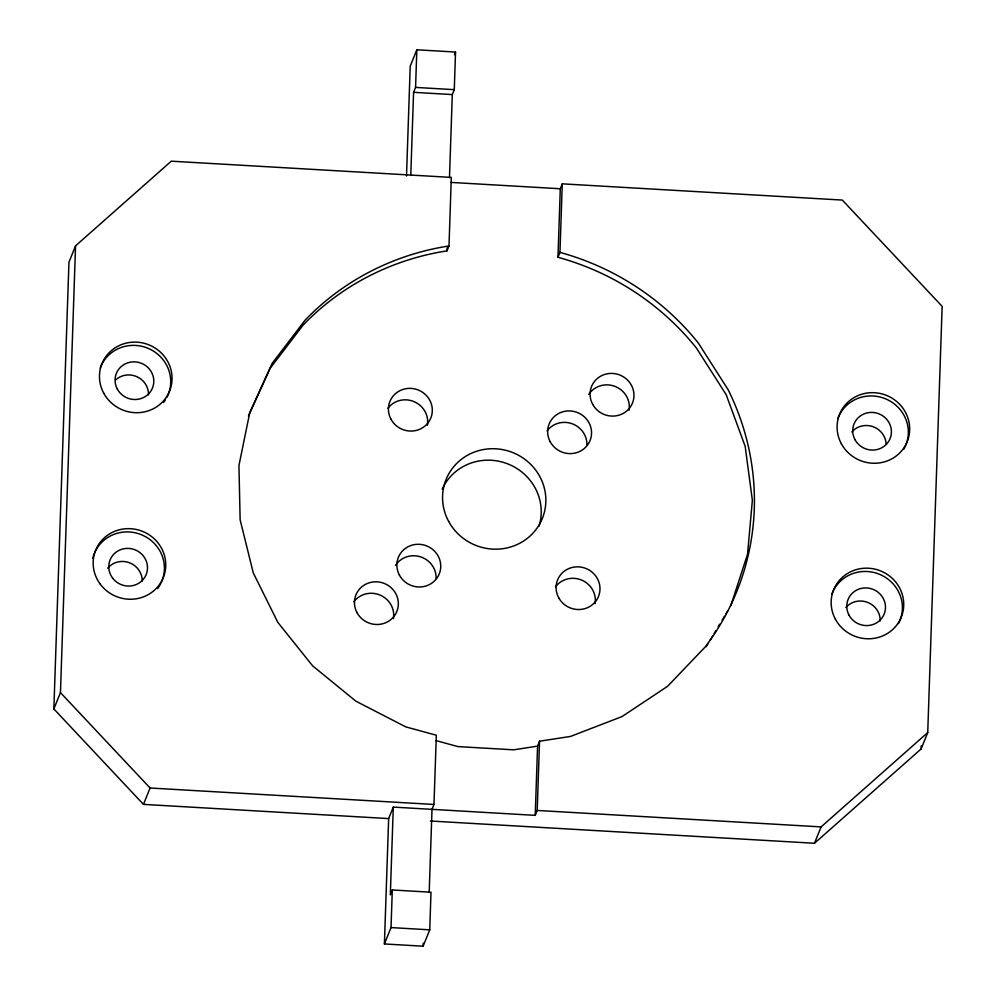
<?xml version="1.0" encoding="UTF-8"?>
<svg xmlns="http://www.w3.org/2000/svg" width="996" height="996" viewBox="0 0 996 996"><rect width="100%" height="100%" fill="white"/><g stroke="black" fill="none" stroke-linecap="round" stroke-linejoin="round"><path stroke-width="1.49" d="M430.459 821.015L814.491 843.263L921.113 748.955L927.724 732.583L942.141 306.345L842.305 200.072L562.267 183.837L559.951 252.386A259.583 249.772 22 0 1 698.383 343.122L728.188 389.81A259.583 249.772 22 0 1 705.043 647.126L667.519 686.356L621.99 716.585L570.559 736.418L539.546 741.223L537.205 810.445L535.226 815.351L393.296 807.096L388.652 818.588L143.461 804.382L53.859 708.94L68.948 262.222L75.559 245.838L171.275 161.178L451.313 177.413L448.997 245.95L447.005 250.868A259.583 249.772 22 0 0 302.996 325.231L270.153 368.296L248.44 416.054M53.859 708.94L60.457 692.606L75.559 245.838M406.505 176.068L410.215 66.172L416.838 49.8L455.546 52.041L454.276 89.652L452.296 94.57L449.482 177.699M393.296 807.096L390.32 894.856L392.3 889.976L431.007 892.217L429.737 929.828L423.126 946.2L384.406 943.959L388.652 818.588M410.763 175.458L413.577 92.317L415.569 87.411L416.838 49.8M384.406 943.959L391.03 927.575L392.3 889.976M423.126 946.2L423.225 943.1M447.005 250.868L447.104 247.817M429.189 892.478L432.003 809.35L433.982 804.457L436.323 735.235L405.745 726.868L355.871 701.172L312.557 665.776L277.822 622.363L253.295 572.949L240.136 519.837L238.94 465.53L249.784 412.543L272.145 363.378L304.975 320.314A259.583 249.772 22 0 1 448.997 245.95M535.226 815.351L537.566 746.129L539.546 741.223M730.827 605.643L747.523 554.274L752.366 500.303L745.157 446.283L726.196 394.715L696.403 348.027A259.583 249.772 22 0 0 557.972 257.292L560.287 188.754L562.267 183.837M921.113 748.955L921.213 745.855M143.461 804.382L150.085 788.01L60.457 692.606M454.45 54.768L455.546 52.041M557.972 257.292L559.951 252.386M814.491 843.263L821.102 826.892L927.724 732.583M706.239 646.728L707.82 644.088M710.198 640.104L712.576 636.133M714.169 633.481L715.75 630.829M718.128 626.858L719.722 624.206M722.1 620.222L724.478 616.25M726.059 613.598L727.653 610.946M537.566 746.129L513.687 749.826L457.874 746.589L435.812 740.526M415.569 87.411L454.276 89.652M413.577 92.317L452.296 94.57M450.864 182.405L560.287 188.754M150.085 788.01L433.982 804.457M537.205 810.445L821.102 826.892M391.03 927.575L429.737 929.828M837.81 418.644A36.491 35.109 22 0 1 887.038 399.483A36.491 35.109 22 0 1 903.683 449.383M831.884 594.164A36.491 35.109 22 0 1 880.377 574.667A36.491 35.109 22 0 1 898.492 623.558M387.93 408.223A22.061 21.227 22 0 1 414.199 401.699A22.061 21.227 22 0 1 427.384 425.28M395.537 565.342A22.061 21.227 22 0 1 420.549 556.839A22.061 21.227 22 0 1 436.111 578.377M851.792 432.003A19.472 18.737 22 0 1 872.994 426.674A19.472 18.737 22 0 1 886.116 444.241M160.792 583.469A36.491 35.109 22 0 1 157.53 588.673M92.815 558.146A36.491 35.109 22 0 1 139.577 534.03A36.491 35.109 22 0 1 161.452 582.087M353.929 601.721A22.061 21.227 22 0 1 380.173 595.11A22.061 21.227 22 0 1 393.42 618.653M115.91 379.675A19.472 18.737 22 0 1 137.149 376.824A19.472 18.737 22 0 1 148.504 394.889M165.261 400.118A36.491 35.109 22 0 1 163.481 402.608M100.198 368.084A36.491 35.109 22 0 1 148.703 348.588A36.491 35.109 22 0 1 166.805 397.479M845.853 607.523A19.472 18.737 22 0 1 867.653 602.406A19.472 18.737 22 0 1 880.19 620.981M107.668 568.206A19.472 18.737 22 0 1 129.356 562.715A19.472 18.737 22 0 1 142.216 581.079M588.736 394.453A22.061 21.227 22 0 1 615.117 386.436A22.061 21.227 22 0 1 629.036 410.252M547.128 430.832A22.061 21.227 22 0 1 572.028 423.698A22.061 21.227 22 0 1 586.905 445M555.569 586.756A22.061 21.227 22 0 1 581.813 580.145A22.061 21.227 22 0 1 595.06 603.688M442.224 489.123A51.917 49.949 22 0 1 507.412 463.75A51.917 49.949 22 0 1 538.998 526.274M841.371 443.768A36.491 35.109 22 0 0 904.206 447.403A36.491 35.109 22 0 0 874.575 392.723A36.491 35.109 22 0 0 841.371 443.768M835.432 619.275A36.491 35.109 22 0 0 898.268 622.923A36.491 35.109 22 0 0 868.637 568.23A36.491 35.109 22 0 0 835.432 619.275M390.98 419.204A22.061 21.227 22 0 0 428.965 421.532A22.061 21.227 22 0 0 411.161 388.403A22.061 21.227 22 0 0 390.98 419.204M399.458 575.19A22.061 21.227 22 0 0 437.443 577.394A22.061 21.227 22 0 0 419.528 544.326A22.061 21.227 22 0 0 399.458 575.19M854.979 439.672A19.472 18.737 22 0 0 888.507 441.614A19.472 18.737 22 0 0 872.695 412.444A19.472 18.737 22 0 0 854.979 439.672M100.322 584.241A36.491 35.109 22 0 0 162.771 578.813A36.491 35.109 22 0 0 125.272 528.776A36.491 35.109 22 0 0 100.322 584.241M357.041 612.702A22.061 21.227 22 0 0 395.039 614.906A22.061 21.227 22 0 0 377.123 581.838A22.061 21.227 22 0 0 357.041 612.702M117.354 389.112A19.472 18.737 22 0 0 150.882 391.055A19.472 18.737 22 0 0 135.07 361.872A19.472 18.737 22 0 0 117.354 389.112M103.746 393.208A36.491 35.109 22 0 0 166.581 396.844A36.491 35.109 22 0 0 136.95 342.163A36.491 35.109 22 0 0 103.746 393.208M112.585 578.054A19.472 18.737 22 0 0 145.914 575.153A19.472 18.737 22 0 0 125.894 548.46A19.472 18.737 22 0 0 112.585 578.054M592.657 404.301A22.061 21.227 22 0 0 630.655 406.505A22.061 21.227 22 0 0 612.727 373.438A22.061 21.227 22 0 0 592.657 404.301M550.24 441.813A22.061 21.227 22 0 0 588.238 444.017A22.061 21.227 22 0 0 570.322 410.95A22.061 21.227 22 0 0 550.24 441.813M558.681 597.737A22.061 21.227 22 0 0 596.679 599.941A22.061 21.227 22 0 0 578.763 566.873A22.061 21.227 22 0 0 558.681 597.737M448.661 521.431A51.917 49.949 22 0 0 538.064 526.61A51.917 49.949 22 0 0 495.896 448.798A51.917 49.949 22 0 0 448.661 521.431M849.04 615.179A19.472 18.737 22 0 0 882.568 617.122A19.472 18.737 22 0 0 866.757 587.951A19.472 18.737 22 0 0 849.04 615.179"/></g></svg>
